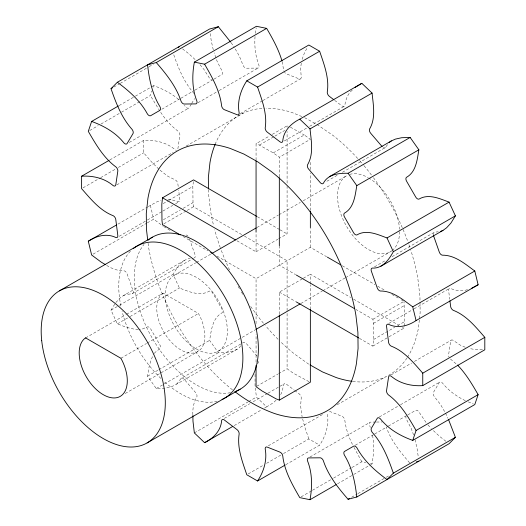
<?xml version="1.0" encoding="UTF-8"?>
<svg xmlns="http://www.w3.org/2000/svg" width="526" height="526" viewBox="0 0 526 526"><rect width="100%" height="100%" fill="white"/><g stroke="black" fill="none" stroke-linecap="round" stroke-linejoin="round"><path stroke-width="0.39" stroke-dasharray="2.63 1.97" d="M158.891 169.188L152.264 162.679L143.67 152.829L143.67 140.383C154.887 139.673 166.518 142.362 175.224 149.779A3.445 1.986 60 0 0 176.466 150.252M256.063 362.138L256.063 334.312M256.063 323.681L256.063 278.675L310.36 247.325L326.666 256.741M236.93 240.757L256.063 251.803L256.063 232.972M256.063 160.101L256.063 143.73L269.457 135.991M279.332 314.206L279.332 292.108L302.601 278.675M279.332 245.603L279.332 265.242L295.638 274.657M279.332 176.868L279.332 157.228L273.244 152.882L259.377 145.091L256.063 143.73M309.032 381.685L293.173 373.118L287.091 368.772L287.091 311.491M287.091 310.675L287.091 260.758L244.544 236.2M278.629 238.778L287.091 233.892L287.091 186.401M287.091 183.127L287.091 131.546M310.36 309.38L310.36 284.836M310.36 284.014L310.36 274.197L350.75 297.519M310.36 247.325L310.36 228.508M310.36 210.505L310.36 172.863M310.36 169.589L310.36 160.588M255.038 36.458C254.334 46.176 255.36 55.98 258.891 65.112A3.445 1.986 60 0 1 257.622 68.078L246.405 68.196A3.445 1.986 60 0 1 243.065 65.283L239.297 55.966L234.695 47.991M255.064 374.242L255.038 385.354L256.405 397.091L266.656 406.854L273.336 402.784L276.216 400.076M241.71 234.563L193.496 206.725L193.016 202.615L192.832 186.5L193.39 181.358M359.409 338.343L372.868 346.115L373.591 339.5L373.407 323.385L372.927 319.275L355.911 309.452M389.089 336.752L403.896 328.198L404.06 326.731M404.139 325.995L404.619 321.59L404.034 302.049M419.327 320.005L418.505 327.593A149.963 86.58 60 0 1 407.426 357.312M419.492 318.506L420.136 312.628L419.952 296.513L417.96 279.51A149.963 86.58 60 0 0 410.813 250.277M255.458 33.329L256.195 27.865M370.666 464.688L372.073 463.873C373.723 454.148 374.348 444.115 372.375 434.391M177.873 148.773L179.839 135.557A3.445 1.986 60 0 0 177.998 131.132C170.871 125.826 165.059 119.04 160.246 111.611M240.711 345.812L239.297 347.673L237.134 349.244L175.079 385.071L171.016 386.893L164.756 388.28L156.281 388.55L147.563 376.195L149.193 366.241L151.376 359.08L153.559 354.59M237.134 349.244L233.071 351.066L226.811 352.453L218.343 352.722L209.618 340.368C211.281 330.604 212.3 318.25 221.985 312.852A3.445 1.986 60 0 0 221.768 308.755L212.866 293.337A3.445 1.986 60 0 0 209.427 291.102C199.913 296.789 188.702 291.489 179.412 288.051L173.08 274.322C177.012 267.819 181.871 259.305 190.248 258.404M301.273 63.238L300.622 68.367L301.214 77.039A3.445 1.986 60 0 1 299.011 78.834L286.578 73.929A3.445 1.986 60 0 1 284.566 72.253M121.44 112.216L150.351 95.522L151.889 90.945M153.171 87.132L153.684 85.606C162.929 89.039 171.93 93.516 179.366 100.085M302.102 59.339L304.62 52.495L307.697 47.057M257.648 363.867L258.891 361.152A3.445 1.986 60 0 0 259.075 359.817M280.693 394.625L282.002 391.929L283.672 384.756A3.445 1.986 60 0 1 286.578 384.309L294.041 389.976M285.782 464.701L319.63 445.154C325.85 435.798 329.342 424.377 327.271 413.134M191.293 104.102L189.255 107.547A3.445 1.986 60 0 1 186.053 107.166L184.383 105.397M191.701 103.412L194.561 98.586M138.358 329.44L134.084 329.131L126.792 327.442L117.357 323.878L111.019 310.149L115.49 302.943L119.816 298.216L123.432 295.612L185.487 259.785M154.388 353.446L155.209 352.295L159.93 348.679A3.445 1.986 60 0 0 159.713 344.583L150.811 329.164A3.445 1.986 60 0 0 147.372 326.929L141.875 329.204L139.068 329.493M257.082 356.095L246.405 343.642A3.445 1.986 60 0 0 243.065 342.702L181.01 378.536L177.242 383.5L175.079 385.071M342.393 172.304L385.413 147.464L388.234 143.743M352.262 90.091C347.653 93.884 345.621 99.684 344.806 105.417A3.445 1.986 60 0 1 341.9 105.864L334.437 100.196M163.178 293.12L161.732 294.192A34.019 19.64 60 0 0 164.566 333.214A34.019 19.64 60 0 0 197.066 351.973A34.019 19.64 60 0 0 199.9 316.225L198.453 313.489L163.178 293.12L126.174 314.489M113.84 87.053L119.481 83.792M120.191 83.391L148.398 67.104M149.101 66.697L153.329 64.251M119.126 105.555L134.643 96.6M135.346 96.192L153.684 85.606M89.703 130.533L98.171 125.648M100.992 124.024L120.737 112.623M161.824 109.25L180.431 98.507M180.865 98.257L194.265 90.518M194.968 90.117L213.306 79.531M214.01 79.124L221.768 74.639A3.445 1.986 60 0 0 221.985 70.8L217.271 61.733L214.161 52.856M129.232 142.434L188.472 108.238M197.96 102.754L218.415 90.945M219.118 90.544L258.608 67.742M109.822 159.93L143.67 140.383M83.023 187.848L99.947 178.071M100.65 177.67L115.464 169.116M118.284 167.485L143.67 152.829M116.792 184.902L173.205 152.33M240.257 113.616L262.112 100.992M262.822 100.584L300.195 79.012M186.165 146.103L243.288 113.129M272.277 134.367L287.091 125.813L288.419 126.358M117.916 224.142L147.53 207.04M148.233 206.633L157.215 201.662L161.002 200.518M259.377 145.091L274.184 136.536M274.894 136.129L284.763 130.428M163.211 203.595L168.149 200.748M168.853 200.34L192.832 186.5M119.178 236.299L146.675 220.42M147.385 220.019L162.192 211.465M162.896 211.058L172.771 205.357M175.592 203.733L179.116 201.695M284.283 140.975L306.849 127.949M309.669 126.319L344.221 106.37M93.036 254.183L146.629 223.241M147.339 222.833L153.684 219.171L163.165 226.226M273.244 152.882L304.278 134.972L310.36 139.318L279.332 157.228M163.395 219.717L180.319 209.946M183.14 208.316L193.016 202.615M163.875 223.826L186.441 210.794M187.144 210.387L193.496 206.725M123.432 295.612L125.872 294.521L132.059 293.745L193.41 258.325M326.883 181.26L338.165 174.744M111.019 310.149L118.777 305.672M119.481 305.264L173.08 274.322M174.389 275.157L195.738 262.836M196.448 262.421L211.393 253.795M256.938 227.502L278.287 215.173M278.997 214.766L300.346 202.438M303.193 200.794L346.601 175.737M85.606 337.909L125.464 314.896M117.357 323.878L129.343 316.954M130.047 316.547L179.412 288.051M256.063 251.803L277.925 239.185M120.888 358.272L146.504 343.485M147.214 343.07L198.453 313.489M303.311 278.267L310.36 274.197M147.563 376.195L158.142 370.094M158.845 369.686L209.618 340.368M125.234 393.487L197.829 351.578M218.27 351.158L255.274 329.795M300.819 303.502L322.168 291.18M322.879 290.766L344.938 278.03M345.648 277.623L390.476 251.737M156.281 388.55L218.343 352.722M374.427 266.866L384.999 260.758M392.054 256.688L434.364 232.255L438.23 231.769M256.767 386.275L277.925 374.065M278.629 373.657L287.091 368.772M372.927 319.275L403.955 301.365M373.407 323.385L404.435 305.468M194.35 432.918L247.943 401.976M248.647 401.568L256.405 397.091M224.313 418.407L249.699 403.751M253.23 401.719L267.333 393.573M268.036 393.165L279.319 386.649M280.023 386.248L284.257 383.802M388.714 323.49L413.397 309.242M414.1 308.834L449.362 288.478M373.591 339.5L394.743 327.29M397.564 325.66L404.619 321.59M234.215 425.587L261.718 409.708M264.539 408.077L266.656 406.854M372.868 346.115L388.385 337.159M337.238 404.731L385.19 377.043M268.345 445.772L324.049 413.607M391.101 374.893L411.556 363.085M414.376 361.454L451.045 340.289M248.206 473.946L263.717 464.991M266.537 463.36L282.758 453.997M283.461 453.59L308.847 438.934L319.63 445.154M309.932 457.035L369.87 422.431M379.364 416.947L399.813 405.145M400.516 404.737L440.006 381.935M355.234 445.252L374.275 434.259M374.709 434.003L388.109 426.27M388.379 426.113L407.15 415.277M407.854 414.869L415.612 410.392A3.445 1.986 60 0 1 419.051 412.121L426.888 423.686M301.174 496.814L311.754 490.705M312.457 490.298L332.912 478.489M333.615 478.088L351.243 467.91M351.953 467.502L361.822 461.802L365.767 462.597M337.521 483.821L353.031 474.866M353.742 474.459L369.956 465.096M351.605 497.248L357.246 493.986M357.956 493.579L385.459 477.7M386.163 477.292L388.984 475.668M467.476 289.655C461.894 291.746 455.851 290.608 450.48 288.445A3.445 1.986 60 0 0 448.639 290.74L449.717 299.261M375.663 422.043L370.856 422.095A3.445 1.986 60 0 0 369.587 425.061L370.284 427.395M376.465 422.036L382.073 421.977M482.467 349.764L476.214 349.711L469.034 348.468M167.965 199.367L170.95 199.591L177.998 201.728A3.445 1.986 60 0 0 179.839 199.433L178.662 190.136M370.495 463.551L372.073 463.873M465.24 347.239L460.474 345.24L453.254 340.394A3.445 1.986 60 0 0 450.604 341.4L448.639 354.616A3.445 1.986 60 0 0 449.079 357.2M329.467 411.339L341.9 416.244A3.445 1.986 60 0 1 344.806 420.05C345.832 428.881 348.81 437.303 352.841 445.187M301.858 116.555L292.193 112.59A149.963 86.58 60 0 0 266.097 108.192M304.593 117.673L316.323 124.064M468.232 401.871L473.334 403.968M465.313 400.667C456.548 396.42 448.566 390.627 442.425 383.007A3.445 1.986 60 0 0 439.223 382.626L433.509 392.278A3.445 1.986 60 0 0 434.364 396.624L440.551 404.547L445.16 412.522M317.014 124.452L333.563 135.846A149.963 86.58 60 0 1 359.343 160.312M290.405 127.174L304.278 134.972M257.326 216.705L279.293 229.389M280.003 229.796L287.091 233.892M342.268 265.748L374.887 284.579M377.721 286.216L385.519 290.72M391.903 294.402L398.281 298.084M401.121 299.721L403.245 300.951M353.584 299.149L398.938 325.338M402.482 327.382L403.896 328.198M183.028 236.509L207.842 250.836M217.06 256.162L256.063 278.675M279.332 292.108L295.632 301.523M163.856 226.64L170.082 230.401M106.64 265.393C111.847 268.701 117.752 270.929 123.998 270.818A3.445 1.986 60 0 1 127.193 274.131L132.914 290.385A3.445 1.986 60 0 1 132.059 293.745M308.69 364.156L294.915 354.32A149.963 86.58 60 0 1 280.325 341.519M294.659 390.45L299.011 393.757A3.445 1.986 60 0 1 301.214 398.09L300.622 406.085L302.102 416.822M182.561 48.885L188.854 53.77L196.139 60.503M445.916 441.288L439.624 436.402L432.898 430.183M160.035 170.22L168.004 176.381L175.224 179.866A3.445 1.986 60 0 1 177.873 183.936L178.268 187.039M450.48 359.041L456.936 364.538M200.018 64.698L203.937 69.432L209.427 78.052A3.445 1.986 60 0 0 211.82 79.985M427.908 424.877L431.228 428.466M409.609 462.827C400.339 452.025 390.996 440.676 386.281 427.04M194.114 93.549C183.962 82.201 178.242 67.834 173.356 53.626M231.144 42.731L234.294 47.34M159.812 110.979L150.351 95.522M361.822 461.802L353.17 445.877M445.522 413.199L447.935 418.223M189.524 239.08L194.968 254.558A3.445 1.986 60 0 1 194.114 257.918M308.847 438.934L304.62 426.566L302.687 419.071M413.587 434.982L411.207 428.44L406.493 419.373A3.445 1.986 60 0 1 406.013 416.336M150.351 205.41L153.684 219.171M415.04 439.651L417.23 449.335L418.315 457.225M213.267 49.773L211.248 40.837L210.163 32.947M282.14 61.779L283.672 70.122A3.445 1.986 60 0 0 284.001 71.214M148.082 243.262L148.464 246.49A149.963 86.58 60 0 0 232.86 390.154M192.851 414.718C192.588 408.557 193.614 402.331 196.836 396.979A3.445 1.986 60 0 0 195.56 392.547L184.35 379.476A3.445 1.986 60 0 0 181.01 378.536M208.48 189.63L208.526 193.66L210.518 210.663A149.963 86.58 60 0 0 213.668 225.832M287.091 125.813L287.091 127.45M217.153 401.187A87.763 50.667 60 0 1 163.639 381.054M160.871 378.457A87.763 50.667 60 0 1 122.052 311.221M120.875 306.053A87.763 50.667 60 0 1 131.585 250.067M230.434 392.718A87.763 50.667 60 0 1 152.77 339.046A87.763 50.667 60 0 1 143.993 244.439M392.652 250.205A43.882 25.333 60 0 1 347.18 227.396A43.882 25.333 60 0 1 347.778 175.125M349.652 174.408A43.882 25.333 60 0 1 367.865 177.525M368.535 177.906A43.882 25.333 60 0 1 399.504 229.27M399.569 231.65A43.882 25.333 60 0 1 393.152 249.758M406.986 357.996A149.963 86.58 60 0 1 352.072 381.317M278.05 339.283A149.963 86.58 60 0 1 265.485 325.673M263.441 323.234A149.963 86.58 60 0 1 249.87 305.225M242.775 294.284A149.963 86.58 60 0 1 241.079 291.483M239.422 288.656A149.963 86.58 60 0 1 237.002 284.388M229.553 269.877A149.963 86.58 60 0 1 220.558 248.364M220.289 247.614A149.963 86.58 60 0 1 214.693 229.796M215.121 144.354A149.963 86.58 60 0 1 264.46 108.231M359.889 160.923A149.963 86.58 60 0 1 363.505 165.105M364.018 165.71A149.963 86.58 60 0 1 371.994 175.737M373.434 177.676A149.963 86.58 60 0 1 408.459 243.301M408.991 244.82A149.963 86.58 60 0 1 410.563 249.495M433.509 235.615A3.445 1.986 60 0 1 434.364 232.255M385.413 147.464A3.445 1.986 60 0 1 383.29 147.622M186.053 234.99A3.445 1.986 60 0 1 188.111 236.253M165.572 300.076A43.882 25.333 60 0 0 215.219 352.492A43.882 25.333 60 0 0 208.204 286.913A43.882 25.333 60 0 0 165.572 300.076"/><path stroke-width="0.79" d="M109.112 160.338L81.615 176.21L81.615 188.656C90.728 199.019 99.894 210.564 113.162 215.699A3.445 1.986 60 0 1 115.819 219.763L117.785 235.26A3.445 1.986 60 0 1 115.944 237.555C106.844 233.038 96.311 235.819 88.296 241.237L91.629 254.998L101.104 262.053L105.259 264.558M256.063 365.412L256.063 386.682L262.145 391.028L276.019 398.826L279.332 400.122L310.36 382.205L310.36 309.38M256.063 232.157L256.063 160.923M279.332 400.122L279.332 315.021M279.332 245.603L279.332 177.689M310.36 227.686L310.36 211.32M192.871 415.527L192.983 421.181L194.35 432.918L204.601 442.682C213.3 438.447 220.973 430.715 221.617 420.583A3.445 1.986 60 0 1 224.523 420.136L236.956 429.584A3.445 1.986 60 0 1 239.152 433.917C236.963 447.981 242.381 461.69 246.793 474.761L257.569 480.981C263.796 471.625 267.287 460.204 265.209 448.961A3.445 1.986 60 0 1 267.412 447.166L279.839 452.071A3.445 1.986 60 0 1 282.751 455.878C284.454 471.086 292.285 484.61 299.767 497.629L310.018 499.7C312.339 486.813 312.405 473.229 307.532 460.888A3.445 1.986 60 0 1 308.801 457.922L320.018 457.804A3.445 1.986 60 0 1 323.352 460.717C328.191 475.451 338.047 487.747 348.08 499.279L356.799 496.998C355.201 482.5 352.177 467.785 344.438 455.2A3.445 1.986 60 0 1 344.655 451.361L353.557 446.219A3.445 1.986 60 0 1 356.99 447.948C364.018 460.947 375.255 470.921 387.011 479.561L393.343 473.15C388.372 458.692 382.652 444.003 372.309 432.451A3.445 1.986 60 0 1 371.455 428.105L377.168 418.453A3.445 1.986 60 0 1 380.37 418.834C388.622 429.223 400.417 435.962 412.739 440.393L416.073 430.478C408.538 417.493 400.74 403.948 388.425 394.868A3.445 1.986 60 0 1 386.577 390.443L388.55 377.227A3.445 1.986 60 0 1 391.199 376.221C399.905 383.638 411.536 386.327 422.753 385.617L422.753 373.171C413.64 362.808 404.474 351.269 391.199 346.134A3.445 1.986 60 0 1 388.55 342.064L386.577 326.567A3.445 1.986 60 0 1 388.425 324.272C397.518 328.789 408.051 326.008 416.073 320.59L478.127 284.763L474.794 271.002C465.148 264.045 455.049 255.071 442.425 255.182A3.445 1.986 60 0 1 439.223 251.869L433.509 235.615M449.914 300.813L450.604 306.237A3.445 1.986 60 0 0 453.254 310.301C466.529 315.436 475.695 326.981 484.808 337.344L484.808 349.79L422.753 385.617M256.616 216.298L193.555 179.885L162.521 197.802L161.804 204.41L161.982 220.532L162.468 224.635L180.194 234.872M282.002 61.016C278.635 49.411 272.711 38.76 266.656 28.371L256.405 26.3L194.35 62.127C192.023 75.014 191.964 88.598 196.836 100.939A3.445 1.986 60 0 1 195.56 103.905L184.35 104.023A3.445 1.986 60 0 1 181.01 101.11C176.177 86.376 166.315 74.087 156.281 62.548L147.563 64.829C149.167 79.327 152.185 94.042 159.93 106.627A3.445 1.986 60 0 1 159.713 110.473L150.811 115.608A3.445 1.986 60 0 1 147.372 113.879C140.343 100.88 129.113 90.906 117.357 82.266L111.019 88.677C115.996 103.135 121.71 117.824 132.059 129.376A3.445 1.986 60 0 1 132.914 133.722L127.193 143.374A3.445 1.986 60 0 1 123.998 142.993C115.746 132.605 103.944 125.865 91.629 121.434L88.296 131.349C95.831 144.341 103.622 157.879 115.944 166.959A3.445 1.986 60 0 1 117.785 171.384L115.819 184.6A3.445 1.986 60 0 1 113.162 185.606C104.464 178.189 92.832 175.5 81.615 176.21M194.35 62.127L204.601 64.198C212.083 77.217 219.914 90.742 221.617 105.95A3.445 1.986 60 0 0 224.523 109.756L236.956 114.661A3.445 1.986 60 0 0 239.152 112.866C237.081 101.623 240.566 90.202 246.793 80.846L257.569 87.066C261.981 100.137 267.399 113.853 265.209 127.91A3.445 1.986 60 0 0 267.412 132.243L279.839 141.691A3.445 1.986 60 0 0 282.751 141.244C283.389 131.112 291.069 123.38 299.767 119.146L310.018 128.909C311.214 140.738 313.937 153.973 307.532 164.848A3.445 1.986 60 0 0 308.801 169.28L320.018 182.358A3.445 1.986 60 0 0 323.352 183.298C327.869 174.178 339.086 173.054 348.08 173.278L356.799 185.632C355.135 195.396 354.123 207.75 344.438 213.148A3.445 1.986 60 0 0 344.655 217.245L353.557 232.663A3.445 1.986 60 0 0 356.99 234.898C366.51 229.211 377.721 234.511 387.011 237.949L393.343 251.678C389.043 259.581 382.461 268.733 372.309 268.082A3.445 1.986 60 0 0 371.455 271.442L377.168 287.696A3.445 1.986 60 0 0 380.37 291.01C392.994 290.904 403.094 299.879 412.739 306.829L416.073 320.59M329.283 176.756L391.344 140.929L395.407 139.107L401.667 137.72L410.135 137.45L418.86 149.805C417.197 159.562 416.178 171.923 406.493 177.321A3.445 1.986 60 0 0 406.71 181.417L415.612 196.836A3.445 1.986 60 0 0 419.051 199.071C428.565 193.384 439.782 198.683 449.066 202.122L455.404 215.851L450.933 223.057L446.6 227.784L442.991 230.388L380.936 266.215M457.528 365.037C465.898 373.762 472.157 384.217 478.127 394.651L474.794 404.566L412.739 440.393M178.261 47.61L179.412 46.439M448.599 419.722L455.404 437.323L449.066 443.734L356.799 496.998M389.181 142.5L391.344 140.929M355.142 87.388L361.822 83.318L372.073 93.082C373.269 104.911 375.991 118.146 369.587 129.021A3.445 1.986 60 0 0 370.856 133.453L382.073 146.524M117.357 82.266L209.618 29.002L218.343 26.721L230.664 42.067M111.019 88.677L112.432 87.868M156.281 62.548L218.343 26.721M91.629 121.434L118.422 105.963M204.601 64.198L266.656 28.371M246.793 80.846L308.847 45.019L319.63 51.239C324.042 64.31 329.454 78.019 327.271 92.083A3.445 1.986 60 0 0 329.467 96.416L333.819 99.723M257.569 87.066L319.63 51.239M88.296 241.237L116.502 224.957M299.767 119.146L361.822 83.318M310.018 128.909L372.073 93.082M59.366 290.898L152.455 237.154M348.08 173.278L410.135 137.45M212.109 253.381L256.228 227.909M356.799 185.632L418.86 149.805M387.011 237.949L449.066 202.122M255.984 329.388L300.103 303.916M393.343 251.678L455.404 215.851M147.129 442.905L240.211 389.161M412.739 306.829L474.794 271.002M204.601 442.682L232.808 426.395M422.753 373.171L484.808 337.344M257.569 480.981L285.072 465.102M416.073 430.478L478.127 394.651M310.018 499.7L336.107 484.637M348.08 499.279L349.494 498.464M393.343 473.15L455.404 437.323M471.263 288.504L478.127 284.763M440.551 231.479L442.991 230.388M416.48 461.795L418.86 461.17M310.077 364.939L322.556 371.954L336.285 377.583A149.963 86.58 60 0 0 352.072 381.317M327.376 257.148L340.848 264.926M162.521 197.802L235.51 239.941M296.348 275.065L354.491 308.63M210.683 252.473L212.096 253.295M296.342 301.931L358.699 337.929M234.78 391.522C246.72 400.825 260.002 408.255 274.23 413.41A149.963 86.58 60 0 0 356.444 363.427L358.075 348.462L357.897 332.34L355.905 315.337A149.963 86.58 60 0 0 271.508 171.68L257.733 161.844L243.86 154.046L230.138 148.417A149.963 86.58 60 0 0 147.918 198.407L146.287 213.372L146.471 229.487L147.707 240.04M208.474 188.827L208.349 177.538L209.973 162.573A149.963 86.58 60 0 1 215.121 144.354M133.282 248.614A87.763 50.667 60 0 1 224.056 295.678A87.763 50.667 60 0 1 222.071 399.464M148.22 240.126A87.763 50.667 60 0 1 149.377 239.198M150.581 238.331A87.763 50.667 60 0 1 241.158 289.491A87.763 50.667 60 0 1 236.22 391.081M85.606 337.909L84.167 338.974A34.019 19.64 60 0 0 86.994 377.997A34.019 19.64 60 0 0 119.501 396.762A34.019 19.64 60 0 0 122.328 361.014L120.888 358.272L85.606 337.909M41.718 340.73A87.763 50.667 60 0 0 141.027 445.561A87.763 50.667 60 0 0 126.996 314.41A87.763 50.667 60 0 0 41.718 340.73"/></g></svg>
